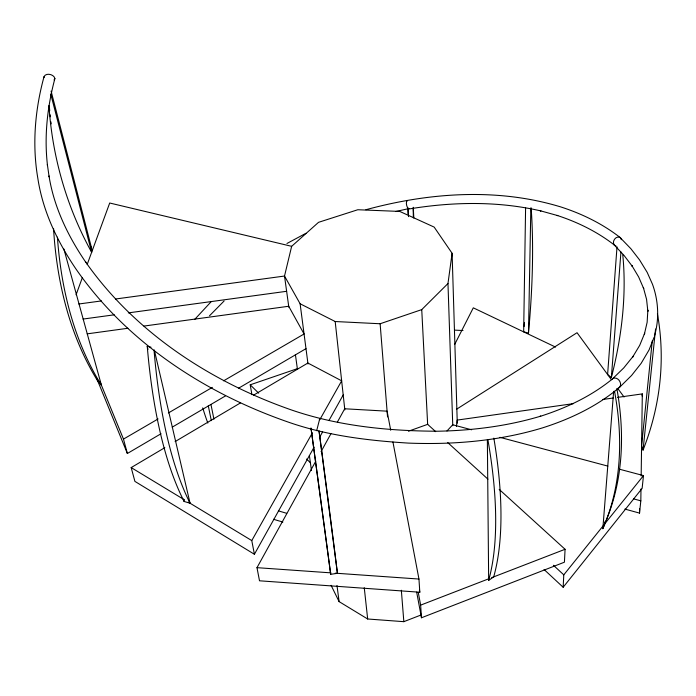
<?xml version="1.0" encoding="UTF-8"?>
<svg xmlns="http://www.w3.org/2000/svg" width="696" height="696" viewBox="0 0 696 696"><rect width="100%" height="100%" fill="white"/><g stroke="black" fill="none" stroke-linecap="round" stroke-linejoin="round"><path stroke-width="1.04" d="M624.851 509.072L639.528 513.1L639.589 508.785M639.528 513.1L640.825 500.833L640.99 488.949M641.164 475.986L642.312 393.892L617.561 397.39M525.593 207.965L523.662 331.861L528.49 333.045A576.871 159.193 -72.8 0 0 531.144 207.956M528.49 333.045L530.839 208.026M544.081 569.511L563.16 587.259L563.786 574.852L603.954 524.827M499.18 489.366L565.074 549.283L564.421 562.194L421.471 617.77L416.669 592.139M617.013 246.828L607.608 374.509L611.366 377.502A565.665 319.22 -41.7 0 0 622.781 254.954M611.366 377.502L620.945 251.969M616.847 388.507A523.244 304.213 34.7 0 1 604.641 523.975L602.84 528.69L613.646 391.326M604.815 521.809L604.641 523.975L643.487 475.603L619.379 469.182M642.112 395.972L642.312 393.892M652.283 340.814L641.59 445.736L643.052 450.112A544.081 362.86 -2.6 0 0 657.415 313.774M643.052 450.112L655.562 328.999M643.487 475.603L642.138 488.34L563.16 587.259M456.419 426.491L457.185 420.088L573.426 403.637M452.765 425.691L447.972 283.533L452.104 253.274L434.156 227.087L399.73 211.427L357.796 209.74L318.533 222.329L291.65 246.323L284.516 276.042L288.84 307.206M654.379 336.194C659.469 319.194 658.503 300.872 652.483 284.246L647.184 272.362L639.554 259.895L630.872 248.716L619.849 237.301C602.057 223.503 581.586 213.576 560.193 206.738L559.471 206.538C496.535 187.685 428.597 192.661 365.861 209.74M54.897 78.535C47.337 106.766 44.066 136.32 47.493 165.43L47.363 164.552L49.138 176.862L49.007 175.975C54.001 207.356 68.112 236.388 85.912 262.444L85.46 261.766C134.902 332.34 210.201 381.504 290.754 409.718C337.899 426.056 388.246 431.05 437.915 431.224C472.654 430.511 507.419 426.161 540.757 416.147L539.913 416.443C566.187 408.082 591.583 396.146 612.958 378.511C618.109 375.918 623.529 384.601 618.77 387.976C596.924 406.273 570.885 418.705 543.907 427.431L543.054 427.709C499.563 441.003 453.731 444.857 408.439 443.1C367.227 440.559 325.728 435.444 286.656 421.532C203.971 392.579 126.716 341.988 76.221 269.369L75.76 268.7C57.394 241.634 42.978 211.462 37.923 178.924L37.784 178.028C32.033 144.29 35.044 109.524 44.048 76.63C45.927 72.436 54.097 74.272 54.897 78.535L54.062 79.953M319.377 419.671L319.751 418.688L316.671 430.685M76.082 294.765L82.38 277.574M87.2 264.428L109.707 203.014L291.65 246.323M654.04 337.395L649.072 349.914L641.164 363.321L631.585 375.449L619.64 387.246M454.688 344.424L473.297 307.832L555.538 347.078M392.935 441.986L418.957 579.046L419.81 592.226L259.504 580.795L256.981 567.666L315.819 461.109M321.074 451.591L331.052 433.512M337.36 422.098L344.711 408.778L387.089 411.171L390.717 430.302M164.83 447.667L131.179 467.582L134.902 481.388L254.405 554.268L314.131 447.102M319.421 437.619L322.587 431.929M328.93 420.549L343.206 394.936M254.405 554.268L251.778 540.583L312.408 432.825M319.856 419.592L341.666 380.834L307.876 363.034L253.649 395.119M409.074 208.53L395.746 211.514M194.689 319.429L211.262 301.585M446.98 430.972L452.739 424.76L471.601 429.789M209.505 315.784L224.112 300.994M115.449 299.019L284.516 276.042L300.115 303.769L335.185 321.526L380.129 323.753L421.741 309.616L447.972 283.533M612.958 378.511L612.088 379.25L623.773 367.906L633.203 356.204L632.551 357.239L639.72 345.303L644.679 333.219L644.339 334.411L647.141 322.265L647.854 310.146L647.863 311.364L646.567 299.332L643.356 287.483L643.687 288.588L638.65 276.956L631.89 265.62L632.473 266.507L624.077 255.484L614.237 244.94C611.593 241.564 615.795 235.64 619.849 237.301M487.365 439.872L488.662 580.394L493.699 576.88A512.152 173.861 61.9 0 0 493.838 438.123M456.628 409.187L577.054 332.714L611.41 379.703M175.114 441.586L240.555 402.862M96.666 378.302L127.368 453.488L161.037 433.73M172.251 427.144L225.565 395.859M238.658 388.168L305.988 348.652M127.368 453.488L123.479 439.106L158.096 418.957M168.389 412.963L212.367 387.368M223.599 380.825L304.074 333.984L288.701 306.257L143.985 326.067M286.943 243.487L305.962 233.282M331.096 585.336L339.1 601.614L367.671 618.996L403.837 621.667L421.002 615.003M421.471 617.77L420.645 605.128L488.696 578.82M491.698 577.654L565.074 549.283M618.77 387.976L617.7 388.385L624.06 396.998M408.439 431.224L427.649 424.342L435.687 431.65M251.917 394.684L250.212 384.81L297.836 368.506M310.99 427.97L330.696 574.304L337.43 573.321A509.603 3.489 82.1 0 0 319.055 430.998M602.492 399.521L613.254 397.999M87.165 333.854L127.899 328.268M78.831 303.995L101.451 300.924M83.059 319.064L114.292 314.81M128.299 312.895L286.63 291.293M454.453 330.113L463.014 330.539M256.981 567.666L330.991 572.869M335.281 573.173L418.957 579.046M499.902 437.332L607.852 466.103M147.987 349.392L147.239 346.225L151.015 347.234M633.499 498.841L640.825 500.833M278.356 510.855L286.691 513.309M273.502 519.286L282.872 522.061M147.239 346.225A515.588 174.94 -79.3 0 0 184.092 501.451L190.069 503.234L154.347 350.105M407.525 200.57C405.22 201.536 406.699 207.391 408.543 209.052C452.296 201.796 497.579 200.883 540.975 210.949L540.305 210.766L557.818 215.621L557.096 215.421C577.88 222.198 597.751 231.968 614.977 245.523L615.89 245.819M131.179 467.582L184.544 499.885M188.225 502.112L251.778 540.583M614.237 244.94L614.977 245.523M447.745 442.604L487.922 479.144M553.416 565.274L563.786 574.852M250.212 384.81L258.66 393.144M306.623 459.003L310.442 462.823M53.548 228.445A534.041 328.756 -57.4 0 0 98.093 381.599L101.407 385.219L63.875 248.977M620.588 237.875L621.389 239.702M99.789 381.26L123.479 439.106M97.51 379.503L98.093 381.599M51.086 91.098L91.585 248.159L91.646 252.291A569.589 442.525 -25.9 0 1 48.911 105.557M50.764 94.117L91.646 252.291M183.596 499.337L184.092 501.451M208.295 405.829L211.323 420.636M210.949 404.411L213.95 419.227M419.41 590.095L419.81 592.226M418.244 592.366L420.645 605.128M44.048 76.63L44.187 77.465M295.391 354.499L297.47 369.541M309.389 455.515L311.469 470.566M319.055 431.215L337.43 573.321M300.115 303.769L307.997 363.982M336.986 585.484L339.1 601.614M335.185 321.526L344.833 409.909M364.26 587.746L367.671 618.996M380.129 323.753L387.541 416.921M401.34 590.252L403.837 621.667M408.047 207.974L408.535 216.63M413.25 207.269L413.833 218.1M421.741 309.616L427.657 424.499M452.104 253.274L457.281 423.168M408.082 213.933A564.152 58.177 81 0 1 407.952 208.783M101.407 385.219A535.285 328.26 -57.4 0 1 57.42 237.145M91.585 248.159A567.901 442.16 -26 0 1 90.567 246.306M51.173 123.862A567.901 442.16 -26 0 1 50.921 121.852M50.33 116.806A567.901 442.16 -26 0 1 50.112 114.779M49.712 110.707A567.901 442.16 -26 0 1 49.355 106.618M190.069 503.234A516.206 173.434 -79.3 0 1 154.034 350.123M311.121 428.945A509.716 1.583 82.1 0 1 330.696 574.304M487.887 439.724A512.952 172.46 61.8 0 1 488.662 580.394M614.516 391.239A524.575 303.726 34.7 0 1 602.84 528.69M524.471 322.405A576.079 161.185 -72.7 0 1 524.123 326.598M413.363 217.404A564.03 60.456 81 0 1 413.154 208.087M207.817 423.072A485.825 298.306 20.7 0 1 202.736 407.882"/></g></svg>
